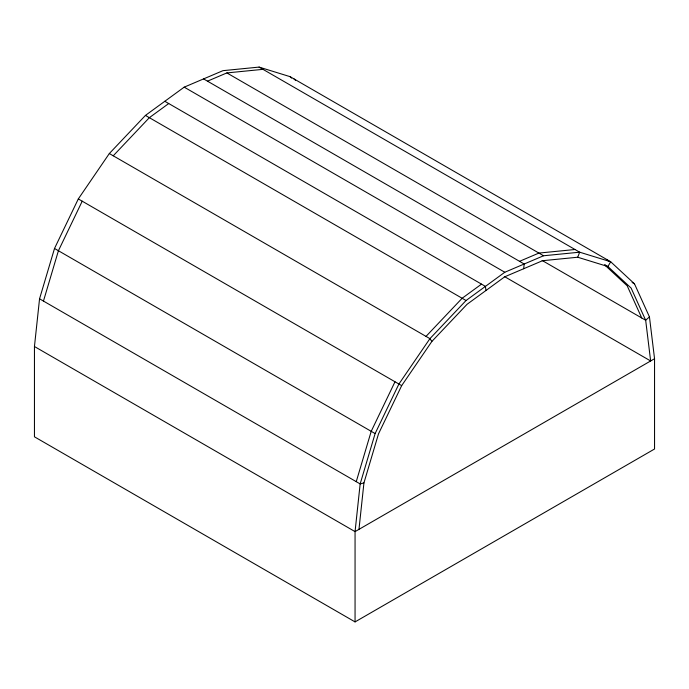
<?xml version="1.0" encoding="UTF-8"?>
<svg xmlns="http://www.w3.org/2000/svg" width="689" height="689" viewBox="0 0 689 689"><rect width="100%" height="100%" fill="white"/><g stroke="black" fill="none" stroke-linecap="round" stroke-linejoin="round"><path stroke-width="1.03" d="M34.45 346.515L39.549 298.819L54.509 248.479L78.313 198.932L109.327 153.544L145.439 115.416L184.196 87.15L222.952 70.666L259.073 67.091L290.086 76.66L610.687 261.76L634.491 283.834L649.451 316.897L654.55 358.711L654.55 449.004L355.059 621.909L34.45 436.809L34.45 346.515L355.059 531.615L654.55 358.711M358.969 529.359L363.938 482.911L378.502 433.881L401.678 385.625L431.882 341.425L467.056 304.297L504.804 276.763L542.544 260.709L577.718 257.23L607.922 266.548L631.098 288.045L645.671 320.247L650.64 360.967L504.314 276.487M523.674 268.736L524.183 264.008L203.574 78.908M43.459 301.076L58.419 250.736L82.224 201.188M356.247 481.663L371.207 431.323L395.004 381.775M604.796 264.748L607.922 266.548L610.687 261.76L579.673 252.191L543.561 255.765L504.804 272.25L466.048 300.516L429.927 338.643L398.914 384.031L375.117 433.579L360.158 483.919L355.059 531.615L355.059 621.909M577.718 257.23L579.673 252.191L259.073 67.091M113.237 155.8L149.349 117.673L168.727 103.539M426.017 336.387L462.138 298.259L481.516 284.126M649.451 316.897L645.671 320.247L542.157 260.485M207.484 81.164L226.862 72.922L262.983 69.348M519.532 261.32L538.91 253.078L575.022 249.504M363.938 482.911L360.158 483.919L39.549 298.819M632.14 282.481L634.491 283.834M226.862 72.922L543.561 255.765M184.196 87.15L504.804 272.25M164.817 101.283L485.426 286.383L485.934 290.525M145.439 115.416L466.048 300.516M109.327 153.544L429.927 338.643L431.882 341.425M78.313 198.932L401.678 385.625M54.509 248.479L375.117 433.579M606.776 259.503L608.318 260.924M604.787 265.007L627.188 285.789L641.76 317.991M293.996 78.916L295.529 80.346M290.086 76.66L291.619 78.081"/></g></svg>
